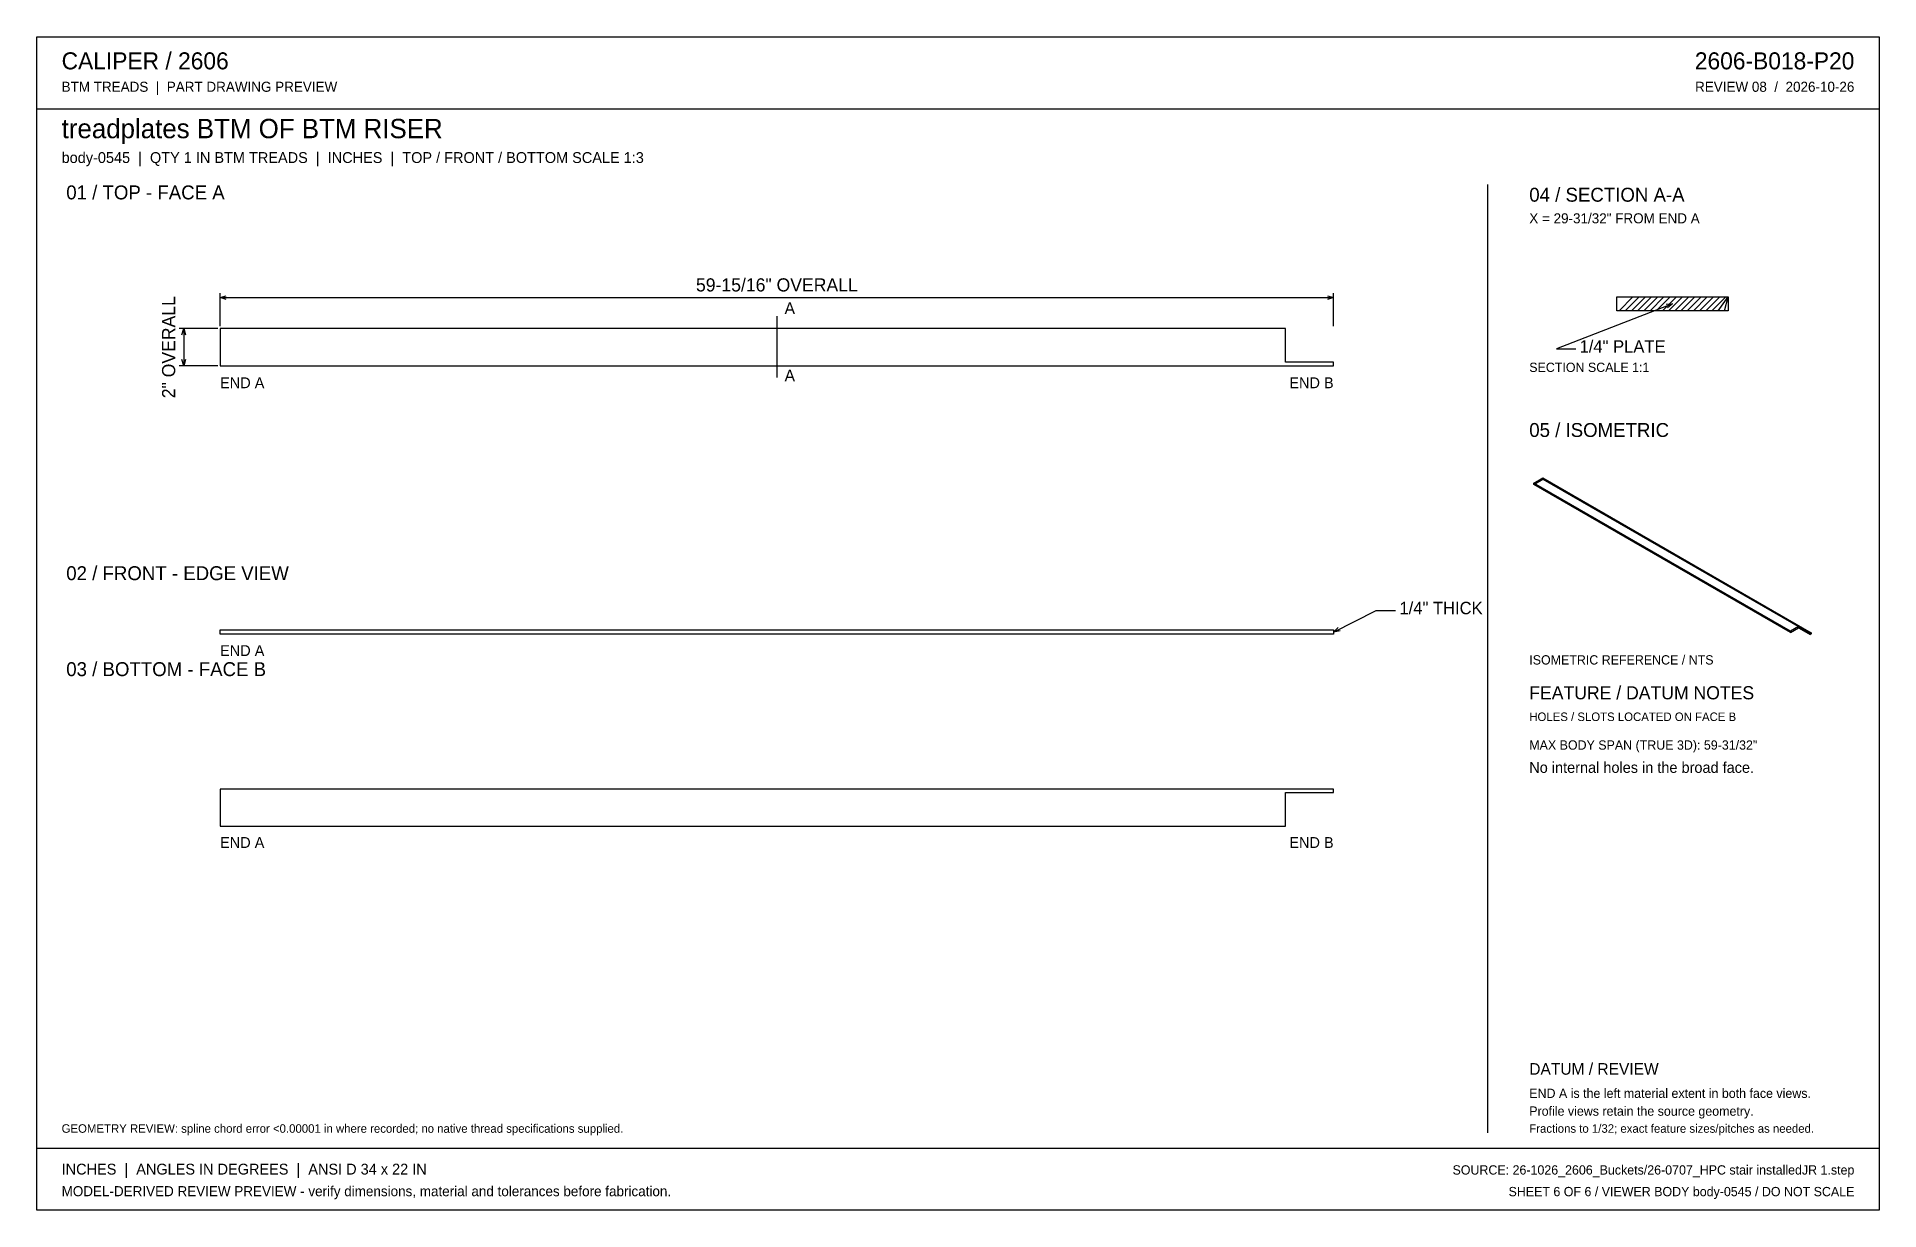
# Model space of a CAD drawing. Header units: inches. Extents: x 1.4 to 100.6, y 1.4 to 64.6.
import ezdxf
from ezdxf.enums import TextEntityAlignment as Align

# ---------------------------------------------------------------- set-up
doc = ezdxf.new("R2010")
doc.units = ezdxf.units.IN
doc.header["$MEASUREMENT"] = 0

msp = doc.modelspace()

# ---------------------------------------------------------------- linework, layer by layer
at = {"layer": 'ANNOTATION'}
for p, q in [((11.28, 49), (11.28, 50.792)), ((11.28, 50.542), (11.613, 50.646)), ((70.887, 50.646), (71.22, 50.542)), ((71.22, 49), (71.22, 50.792)), ((11.28, 50.542), (71.22, 50.542)), ((11.613, 50.438), (11.28, 50.542)), ((71.22, 50.542), (70.887, 50.438)), ((89.458, 50.208), (83.208, 47.792)), ((89.11, 50.185), (89.458, 50.208)), ((89.458, 50.208), (89.185, 49.991)), ((11.155, 48.875), (9.072, 48.875)), ((9.218, 48.542), (9.322, 48.875)), ((9.322, 48.875), (9.322, 46.875)), ((9.322, 48.875), (9.426, 48.542)), ((41.25, 49.542), (41.25, 46.25)), ((83.208, 47.792), (84.25, 47.792)), ((11.155, 46.875), (9.072, 46.875)), ((9.322, 46.875), (9.218, 47.208)), ((9.426, 47.208), (9.322, 46.875)), ((71.22, 32.542), (73.512, 33.708)), ((71.22, 32.542), (71.47, 32.786)), ((73.512, 33.708), (74.553, 33.708)), ((71.564, 32.6), (71.22, 32.542))]:
    msp.add_line(p, q, dxfattribs=at)
at = {"layer": 'OUTLINE'}
for p, q in [((1.417, 64.583), (100.583, 64.583)), ((1.417, 1.417), (1.417, 64.583)), ((100.583, 64.583), (100.583, 1.417)), ((1.417, 60.708), (100.583, 60.708)), ((79.5, 56.625), (79.5, 5.583)), ((86.458, 50.583), (92.458, 50.583)), ((86.458, 49.833), (86.458, 50.583)), ((86.583, 49.833), (87.333, 50.583)), ((86.917, 49.833), (87.667, 50.583)), ((87.25, 49.833), (88, 50.583)), ((87.583, 49.833), (88.333, 50.583)), ((87.917, 49.833), (88.667, 50.583)), ((88.25, 49.833), (89, 50.583)), ((88.583, 49.833), (89.333, 50.583)), ((88.917, 49.833), (89.667, 50.583)), ((89.25, 49.833), (90, 50.583)), ((89.583, 49.833), (90.333, 50.583)), ((89.917, 49.833), (90.667, 50.583)), ((90.25, 49.833), (91, 50.583)), ((90.583, 49.833), (91.333, 50.583)), ((90.917, 49.833), (91.667, 50.583)), ((91.25, 49.833), (92, 50.583)), ((91.583, 49.833), (92.333, 50.583)), ((91.917, 49.833), (92.458, 50.583)), ((92.25, 49.833), (92.458, 50.583)), ((92.458, 50.583), (92.458, 49.833)), ((92.458, 49.833), (86.458, 49.833)), ((11.28, 48.875), (11.28, 46.875)), ((68.625, 48.875), (11.28, 48.875)), ((68.625, 47.062), (68.625, 48.875)), ((11.28, 46.875), (71.22, 46.875)), ((71.22, 47.062), (68.625, 47.062)), ((71.22, 46.875), (71.22, 47.062)), ((82, 40.562), (82.482, 40.84)), ((82, 40.492), (82.482, 40.77)), ((82.482, 40.84), (96.917, 32.506)), ((82.482, 40.84), (82.482, 40.77)), ((82.482, 40.77), (96.917, 32.436)), ((82, 40.492), (82, 40.562)), ((95.81, 32.588), (82, 40.562)), ((95.81, 32.519), (82, 40.492)), ((96.247, 32.84), (95.81, 32.588)), ((95.81, 32.519), (96.247, 32.771)), ((96.872, 32.48), (96.247, 32.84)), ((96.247, 32.771), (96.247, 32.84)), ((96.247, 32.771), (96.872, 32.41)), ((11.28, 32.667), (71.22, 32.667)), ((11.28, 32.417), (11.28, 32.667)), ((71.22, 32.417), (11.28, 32.417)), ((71.22, 32.667), (71.22, 32.417)), ((95.81, 32.519), (95.81, 32.588)), ((96.917, 32.506), (96.872, 32.48)), ((96.872, 32.48), (96.872, 32.41)), ((96.917, 32.436), (96.872, 32.41)), ((96.917, 32.506), (96.917, 32.436)), ((71.22, 24.083), (11.28, 24.083)), ((11.28, 24.083), (11.28, 22.083)), ((68.625, 22.083), (68.625, 23.896)), ((68.625, 23.896), (71.22, 23.896)), ((71.22, 23.896), (71.22, 24.083)), ((11.28, 22.083), (68.625, 22.083)), ((1.417, 4.75), (100.583, 4.75)), ((100.583, 1.417), (1.417, 1.417))]:
    msp.add_line(p, q, dxfattribs=at)

# ---------------------------------------------------------------- texts
at = {"layer": 'ANNOTATION'}
for s, height, p in [('CALIPER / 2606', 0.91667, (2.75, 62.833)), ('BTM TREADS  |  PART DRAWING PREVIEW', 0.54167, (2.75, 61.625)), ('treadplates BTM OF BTM RISER', 1.04167, (2.75, 59.125)), ('body-0545  |  QTY 1 IN BTM TREADS  |  INCHES  |  TOP / FRONT / BOTTOM SCALE 1:3', 0.58333, (2.75, 57.792)), ('01 / TOP - FACE A', 0.75, (3, 55.833)), ('04 / SECTION A-A', 0.75, (81.75, 55.708)), ('X = 29-31/32" FROM END A', 0.54167, (81.75, 54.542)), ('A', 0.625, (41.667, 49.667)), ('1/4" PLATE', 0.6667, (84.458, 47.583)), ('A', 0.625, (41.667, 46.042)), ('SECTION SCALE 1:1', 0.5, (81.75, 46.542)), ('END A', 0.5833, (11.28, 45.667)), ('05 / ISOMETRIC', 0.75, (81.75, 43.042)), ('02 / FRONT - EDGE VIEW', 0.75, (3, 35.333)), ('1/4" THICK', 0.6667, (74.762, 33.5)), ('END A', 0.5833, (11.28, 31.25)), ('03 / BOTTOM - FACE B', 0.75, (3, 30.167)), ('ISOMETRIC REFERENCE / NTS', 0.5, (81.75, 30.792)), ('FEATURE / DATUM NOTES', 0.70833, (81.75, 28.917)), ('HOLES / SLOTS LOCATED ON FACE B', 0.45833, (81.75, 27.75)), ('MAX BODY SPAN (TRUE 3D): 59-31/32"', 0.5, (81.75, 26.208)), ('No internal holes in the broad face.', 0.58333, (81.75, 24.958)), ('END A', 0.5833, (11.28, 20.917)), ('DATUM / REVIEW', 0.625, (81.75, 8.708)), ('END A is the left material extent in both face views.', 0.5, (81.75, 7.458)), ('Profile views retain the source geometry.', 0.5, (81.75, 6.5)), ('GEOMETRY REVIEW: spline chord error <0.00001 in where recorded; no native thread specifications supplied.', 0.458333, (2.75, 5.583)), ('Fractions to 1/32; exact feature sizes/pitches as needed.', 0.45833, (81.75, 5.583)), ('INCHES  |  ANGLES IN DEGREES  |  ANSI D 34 x 22 IN', 0.58333, (2.75, 3.333)), ('MODEL-DERIVED REVIEW PREVIEW - verify dimensions, material and tolerances before fabrication.', 0.54167, (2.75, 2.167))]:
    msp.add_text(s, height=height, dxfattribs=at).set_placement(p)
for s, height, p in [('2606-B018-P20', 0.91667, (99.25, 62.833)), ('REVIEW 08  /  2026-10-26', 0.54167, (99.25, 61.625)), ('END B', 0.5833, (71.22, 45.667)), ('END B', 0.5833, (71.22, 20.917)), ('SOURCE: 26-1026_2606_Buckets/26-0707_HPC stair installedJR 1.step', 0.5, (99.25, 3.333)), ('SHEET 6 OF 6 / VIEWER BODY body-0545 / DO NOT SCALE', 0.5, (99.25, 2.167))]:
    msp.add_text(s, height=height, dxfattribs=at).set_placement(p, align=Align.RIGHT)
msp.add_text('59-15/16" OVERALL', height=0.70833, dxfattribs=at).set_placement((41.25, 50.875), align=Align.CENTER)
msp.add_text('2" OVERALL', height=0.7083, rotation=90, dxfattribs=at).set_placement((8.863, 47.875), align=Align.CENTER)

doc.saveas('drawing.dxf')
